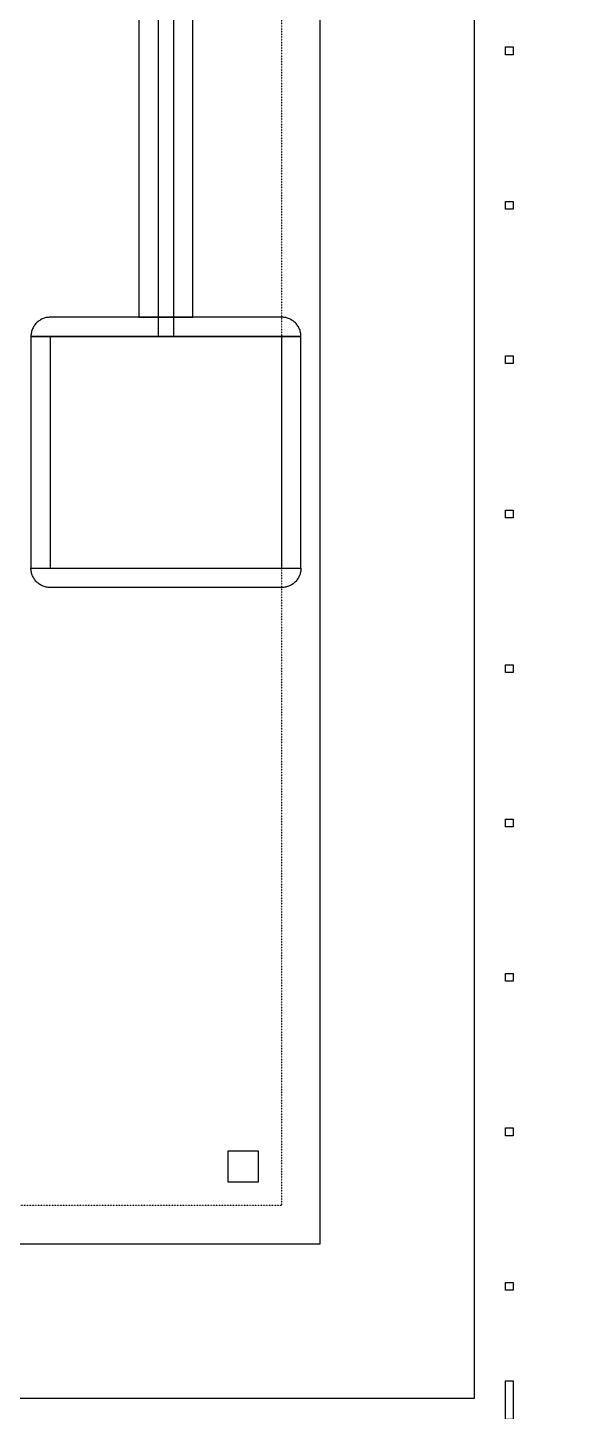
# Model space of a CAD drawing. Extents: x -50000 to 50000, y -50000 to 50000.
# Drawn here: x 41941 to 43340, y -14334 to -10750 of the extents above; entities that cross this region are included whole.
import ezdxf

# ---------------------------------------------------------------- set-up
doc = ezdxf.new("R2010")
doc.units = 0
doc.linetypes.add('DOT', pattern=[0.2, 0, -0.2])
doc.layers.get('0').update_dxf_attribs({"linetype": 'CONTINUOUS'})
for name, color, linetype in [('BASEMETAL', 4, 'CONTINUOUS'), ('DICEGRID', 3, 'CONTINUOUS'), ('FRAME', 8, 'CONTINUOUS'), ('MARKERS', 2, 'CONTINUOUS')]:
    doc.layers.add(name, color=color, linetype=linetype)

# ---------------------------------------------------------------- blocks, each defined once
blk = doc.blocks.new('DICINGBORDER')
for points in [[(7200, 3580), (7180, 3580), (7180, 3600), (7200, 3600)], [(7200, 3180), (7180, 3180), (7180, 3200), (7200, 3200)], [(7200, 2780), (7180, 2780), (7180, 2800), (7200, 2800)], [(7200, 2380), (7180, 2380), (7180, 2400), (7200, 2400)], [(7200, 1980), (7180, 1980), (7180, 2000), (7200, 2000)], [(7200, 1580), (7180, 1580), (7180, 1600), (7200, 1600)], [(7200, 1180), (7180, 1180), (7180, 1200), (7200, 1200)], [(7200, 780), (7180, 780), (7180, 800), (7200, 800)], [(7200, 380), (7180, 380), (7180, 400), (7200, 400)], [(7200, 45), (7180, 45), (7180, 145), (7200, 145)]]:
    blk.add_lwpolyline(points, close=True)
blk = doc.blocks.new('CHIP_JARRAY')
for points in [[(6270, 2800), (6270, 4200), (6130, 4200), (6130, 2800)], [(6200, 2750), (6550, 2750), (6550, 2750), (6549.9, 2752.6), (6549.7, 2755.2), (6549.4, 2757.8), (6548.9, 2760.4), (6548.3, 2762.9), (6547.6, 2765.5), (6546.7, 2767.9), (6545.7, 2770.3), (6544.6, 2772.7), (6543.3, 2775), (6541.9, 2777.2), (6540.5, 2779.4), (6538.9, 2781.5), (6537.2, 2783.5), (6535.4, 2785.4), (6533.5, 2787.2), (6531.5, 2788.9), (6529.4, 2790.5), (6527.2, 2791.9), (6525, 2793.3), (6522.7, 2794.6), (6520.3, 2795.7), (6517.9, 2796.7), (6515.5, 2797.6), (6512.9, 2798.3), (6510.4, 2798.9), (6507.8, 2799.4), (6505.2, 2799.7), (6502.6, 2799.9), (6500, 2800), (5900, 2800), (5897.4, 2799.9), (5894.8, 2799.7), (5892.2, 2799.4), (5889.6, 2798.9), (5887.1, 2798.3), (5884.5, 2797.6), (5882.1, 2796.7), (5879.7, 2795.7), (5877.3, 2794.6), (5875, 2793.3), (5872.8, 2791.9), (5870.6, 2790.5), (5868.5, 2788.9), (5866.5, 2787.2), (5864.6, 2785.4), (5862.8, 2783.5), (5861.1, 2781.5), (5859.5, 2779.4), (5858.1, 2777.2), (5856.7, 2775), (5855.4, 2772.7), (5854.3, 2770.3), (5853.3, 2767.9), (5852.4, 2765.5), (5851.7, 2762.9), (5851.1, 2760.4), (5850.6, 2757.8), (5850.3, 2755.2), (5850.1, 2752.6), (5850, 2750), (5850, 2750)], [(6550, 2150), (6550, 2750), (5850, 2750), (5850, 2150)], [(6200, 2150), (6550, 2150), (6550, 2150), (6549.9, 2147.4), (6549.7, 2144.8), (6549.4, 2142.2), (6548.9, 2139.6), (6548.3, 2137.1), (6547.6, 2134.5), (6546.7, 2132.1), (6545.7, 2129.7), (6544.6, 2127.3), (6543.3, 2125), (6541.9, 2122.8), (6540.5, 2120.6), (6538.9, 2118.5), (6537.2, 2116.5), (6535.4, 2114.6), (6533.5, 2112.8), (6531.5, 2111.1), (6529.4, 2109.5), (6527.2, 2108.1), (6525, 2106.7), (6522.7, 2105.4), (6520.3, 2104.3), (6517.9, 2103.3), (6515.5, 2102.4), (6512.9, 2101.7), (6510.4, 2101.1), (6507.8, 2100.6), (6505.2, 2100.3), (6502.6, 2100.1), (6500, 2100), (5900, 2100), (5897.4, 2100.1), (5894.8, 2100.3), (5892.2, 2100.6), (5889.6, 2101.1), (5887.1, 2101.7), (5884.5, 2102.4), (5882.1, 2103.3), (5879.7, 2104.3), (5877.3, 2105.4), (5875, 2106.7), (5872.8, 2108.1), (5870.6, 2109.5), (5868.5, 2111.1), (5866.5, 2112.8), (5864.6, 2114.6), (5862.8, 2116.5), (5861.1, 2118.5), (5859.5, 2120.6), (5858.1, 2122.8), (5856.7, 2125), (5855.4, 2127.3), (5854.3, 2129.7), (5853.3, 2132.1), (5852.4, 2134.5), (5851.7, 2137.1), (5851.1, 2139.6), (5850.6, 2142.2), (5850.3, 2144.8), (5850.1, 2147.4), (5850, 2150), (5850, 2150)]]:
    blk.add_lwpolyline(points, close=True)
at = {"layer": 'DICEGRID'}
blk.add_lwpolyline([(400, 400), (6600, 400), (6600, 6600), (400, 6600)], close=True, dxfattribs=at)
at = {"layer": 'FRAME'}
blk.add_lwpolyline([(0, 0), (7000, 0), (7000, 7000), (0, 7000)], close=True, dxfattribs=at)
at = {"layer": 'FRAME', "linetype": 'DOT'}
blk.add_lwpolyline([(500, 500), (6500, 500), (6500, 6500), (500, 6500)], close=True, dxfattribs=at)
at = {"layer": 'JUNCTION2'}
for points in [[(6220, 2750), (6220, 4250), (6180, 4250), (6180, 2750)], [(6500, 2150), (6500, 2750), (5900, 2750), (5900, 2150)]]:
    blk.add_lwpolyline(points, close=True, dxfattribs=at)
at = {"layer": 'MARKERS'}
blk.add_lwpolyline([(6360, 560), (6440, 560), (6440, 640), (6360, 640)], close=True, dxfattribs=at)

msp = doc.modelspace()

# ---------------------------------------------------------------- linework, layer by layer
at = {"layer": 'FRAME'}
for radius in [50000, 49500]:
    msp.add_circle((0, 0), radius, dxfattribs=at)

# ---------------------------------------------------------------- block references
at = {"layer": 'BASEMETAL'}
msp.add_blockref('CHIP_JARRAY', (36100, -14300), dxfattribs=at)
at = {"layer": 'MARKERS'}
msp.add_blockref('DICINGBORDER', (36000, -14400), dxfattribs=at)

doc.saveas('drawing.dxf')
